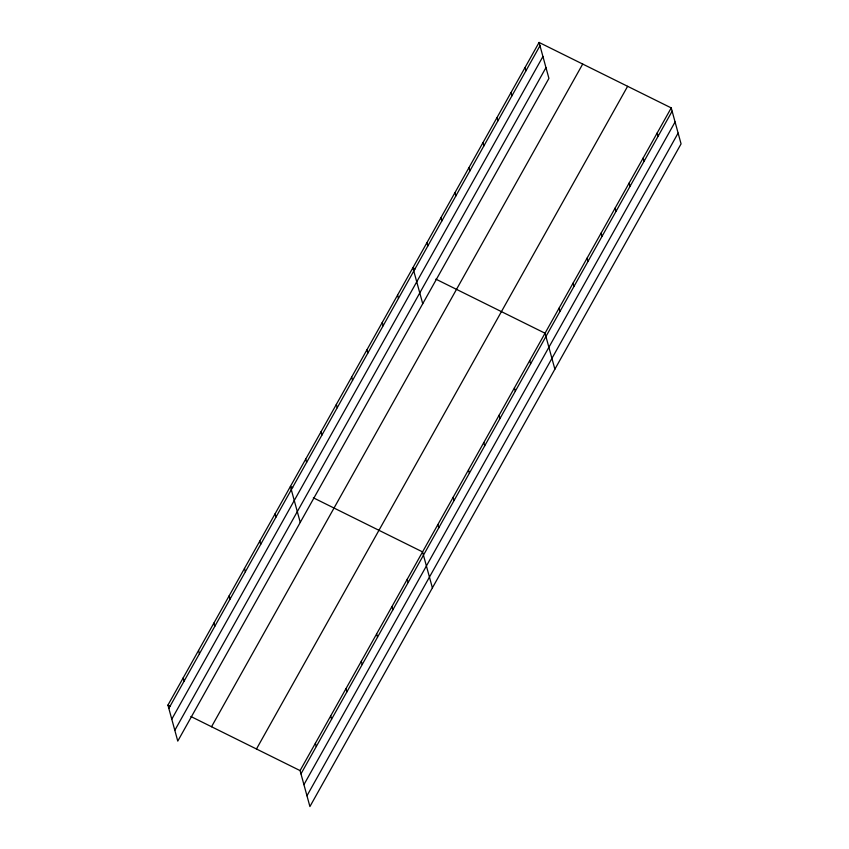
<?xml version="1.0" encoding="UTF-8"?>
<svg xmlns="http://www.w3.org/2000/svg" width="849" height="849" viewBox="0 0 849 849"><rect width="100%" height="100%" fill="white"/><g stroke="black" fill="none" stroke-linecap="round" stroke-linejoin="round"><path stroke-width="1.27" d="M539.083 42.45L548.921 78.405L177.77 741.092L167.932 705.126L539.083 42.45L671.23 107.908L681.068 143.874L309.917 806.55L300.079 770.595L671.23 107.908M168.824 708.416L539.985 45.729M171.774 719.199L542.936 56.512M174.82 730.31L545.971 67.623M211.539 726.733L582.701 64.057M256.472 748.988L627.623 86.311M300.971 773.874L672.132 111.198M303.921 784.656L675.082 121.98M306.967 795.768L678.118 133.091M415.193 268.9L412.89 267.764L422.728 303.719M435.845 279.13L545.037 333.222L554.875 369.177M292.703 487.581L290.411 486.445L300.249 522.4M313.366 497.811L422.558 551.903L432.396 587.869M167.932 705.126L170.225 706.272M190.876 716.503L300.079 770.595M657.211 132.943L658.113 136.233M643.192 157.978L644.094 161.268M629.173 183.013L630.064 186.302M615.143 208.047L616.045 211.337M601.124 233.082L602.026 236.372M587.105 258.117L588.007 261.407M525.064 67.485L525.966 70.764M573.086 283.152L573.977 286.442M511.045 92.52L511.947 95.799M559.056 308.187L559.958 311.477M497.026 117.555L497.917 120.834M483.007 142.59L483.898 145.869M529.734 360.56L530.625 363.839M468.977 167.624L469.879 170.904M514.42 387.897L515.322 391.177M454.958 192.659L455.86 195.939M499.106 415.225L500.008 418.515M440.939 217.694L441.841 220.973M483.803 442.562L484.694 445.852M426.92 242.729L427.811 246.008M468.489 469.9L469.391 473.19M453.175 497.238L454.077 500.517M397.587 295.102L398.478 298.381M437.872 524.576L438.763 527.855M382.273 322.429L383.175 325.719M366.959 349.767L367.861 353.057M407.244 579.241L408.146 582.531M351.656 377.105L352.547 380.384M391.941 606.579L392.832 609.858M336.342 404.442L337.244 407.722M376.627 633.916L377.529 637.196M321.028 431.78L321.93 435.059M361.313 661.254L362.215 664.534M305.725 459.107L306.616 462.397M346.01 688.581L346.901 691.871M330.696 715.919L331.598 719.209M275.097 513.783L275.999 517.062M315.382 743.257L316.284 746.536M259.794 541.121L260.685 544.4M244.48 568.459L245.382 571.738M229.166 595.786L230.068 599.076M213.863 623.124L214.755 626.413M198.549 650.461L199.451 653.741M183.235 677.799L184.137 681.078"/></g></svg>
